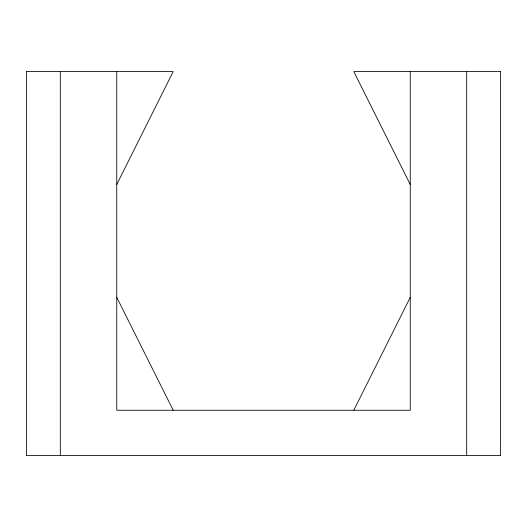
<?xml version="1.0" encoding="UTF-8"?>
<svg xmlns="http://www.w3.org/2000/svg" width="527" height="527" viewBox="0 0 527 527"><rect width="100%" height="100%" fill="white"/><g stroke="black" fill="none" stroke-linecap="round" stroke-linejoin="round"><path stroke-width="0.79" d="M116.757 184.483L173.199 71.606L26.35 71.606M353.801 410.243L410.243 297.366M500.65 71.606L353.801 71.606L410.243 184.483M26.35 455.394L500.65 455.394M116.757 297.366L173.199 410.243M500.551 71.606L500.551 455.394M466.685 71.606L466.685 455.394M410.243 71.606L410.243 410.243L116.757 410.243L116.757 71.606M60.315 71.606L60.315 455.394M26.449 71.606L26.449 455.394"/></g></svg>
